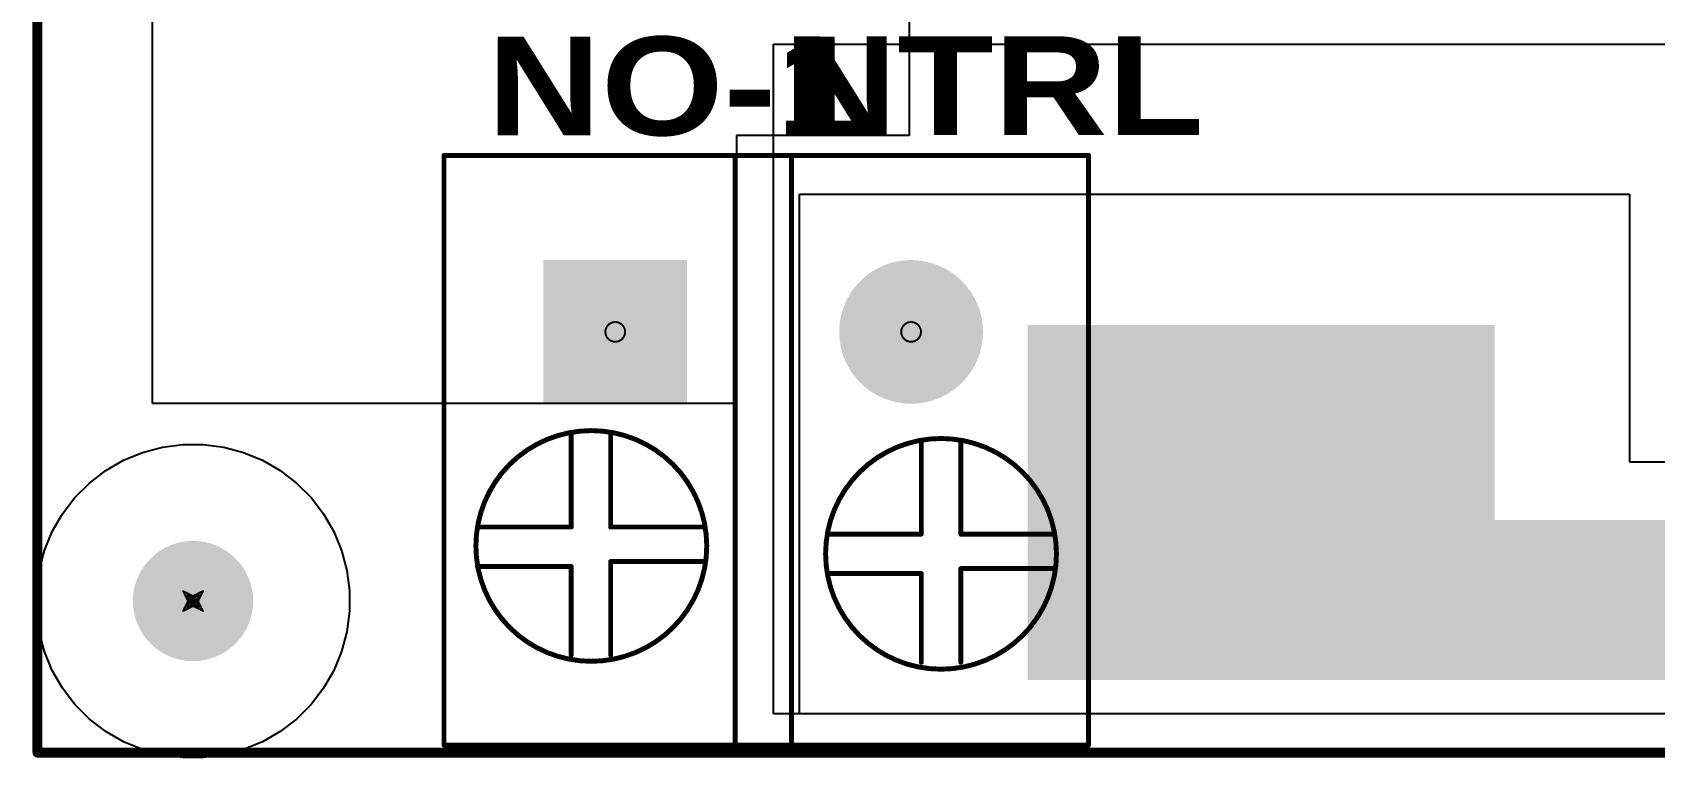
# Model space of a CAD drawing. Header units: inches. Extents: x 0 to 212, y 0 to 208.
# Drawn here: x -0.163 to 1.482, y -0.159 to 0.577 of the extents above; entities that cross this region are included whole.
import ezdxf

# ---------------------------------------------------------------- set-up
doc = ezdxf.new("R2010")
doc.units = ezdxf.units.IN
doc.header["$MEASUREMENT"] = 0
for name, color, linetype in [('Board Outline', 216, 'Continuous'), ('Bottom Layer', 5, 'Continuous'), ('Bottom Solder', 6, 'Continuous'), ('Drill Drawing', 1, 'Continuous'), ('Multi-Layer', 9, 'Continuous'), ('Pad Holes', 156, 'Continuous'), ('Top Layer', 1, 'Continuous'), ('Top Overlay', 2, 'Continuous'), ('Top Solder', 216, 'Continuous')]:
    doc.layers.add(name, color=color, linetype=linetype)
doc.styles.add('Arial Black_Bold', font='', dxfattribs={"height": 0.2})
doc.styles.get('Arial Black_Bold').set_extended_font_data('Arial Black', bold=True)

# ---------------------------------------------------------------- blocks, each defined once
blk = doc.blocks.new('DBT50G_7_62_2P_BK_P_5')
at = {"layer": 'Bottom Layer'}
blk.add_hatch(color=5, dxfattribs=at).paths.add_polyline_path([(-0.2189, 0.0689), (-0.0811, 0.0689), (-0.0811, -0.0689), (-0.2189, -0.0689)])
h = blk.add_hatch(color=5, dxfattribs=at)
edge = h.paths.add_edge_path()
edge.add_arc((0.15, 0), 0.0689, 0, 360)
at = {"layer": 'Bottom Solder'}
blk.add_hatch(color=6, dxfattribs=at).paths.add_polyline_path([(-0.2229, 0.0729), (-0.0771, 0.0729), (-0.0771, -0.0729), (-0.2229, -0.0729)])
h = blk.add_hatch(color=6, dxfattribs=at)
edge = h.paths.add_edge_path()
edge.add_arc((0.15, 0), 0.0729, 0, 360)
at = {"layer": 'Multi-Layer'}
blk.add_hatch(color=9, dxfattribs=at).paths.add_polyline_path([(-0.2189, 0.0689), (-0.0811, 0.0689), (-0.0811, -0.0689), (-0.2189, -0.0689)])
h = blk.add_hatch(color=9, dxfattribs=at)
edge = h.paths.add_edge_path()
edge.add_arc((0.15, 0), 0.0689, 0, 360)
at = {"layer": 'Pad Holes'}
h = blk.add_hatch(color=7, dxfattribs=at)
edge = h.paths.add_edge_path()
edge.add_arc((-0.15, 0), 0.0335, 0, 360)
h = blk.add_hatch(color=7, dxfattribs=at)
edge = h.paths.add_edge_path()
edge.add_arc((0.15, 0), 0.0335, 0, 360)
at = {"layer": 'Top Layer'}
blk.add_hatch(color=1, dxfattribs=at).paths.add_polyline_path([(-0.2189, 0.0689), (-0.0811, 0.0689), (-0.0811, -0.0689), (-0.2189, -0.0689)])
h = blk.add_hatch(color=1, dxfattribs=at)
edge = h.paths.add_edge_path()
edge.add_arc((0.15, 0), 0.0689, 0, 360)
at = {"layer": 'Top Solder'}
blk.add_hatch(color=216, dxfattribs=at).paths.add_polyline_path([(-0.2229, 0.0729), (-0.0771, 0.0729), (-0.0771, -0.0729), (-0.2229, -0.0729)])
h = blk.add_hatch(color=216, dxfattribs=at)
edge = h.paths.add_edge_path()
edge.add_arc((0.15, 0), 0.0729, 0, 360)
at = {"layer": 'Top Overlay'}
for points in [[(-0.3236, -0.4193, 0.005, 0.005, 0), (-0.3236, 0.1791, 0.005, 0.005, 0)], [(-0.3236, 0.1791, 0.005, 0.005, 0), (0.3299, 0.1791, 0.005, 0.005, 0)], [(-0.0284, -0.4193, 0.005, 0.005, 0), (-0.0284, 0.1791, 0.005, 0.005, 0)], [(-0.0284, 0.1791, 0.005, 0.005, 0), (0.0287, 0.1791, 0.005, 0.005, 0)], [(0.0287, -0.4193, 0.005, 0.005, 0), (0.0287, 0.1791, 0.005, 0.005, 0)], [(0.3299, -0.4193, 0.005, 0.005, 0), (0.3299, 0.1791, 0.005, 0.005, 0)], [(-0.1946, -0.198, 0.005, 0.005, 0), (-0.1946, -0.103, 0.005, 0.005, 0)], [(-0.1546, -0.198, 0.005, 0.005, 0), (-0.1546, -0.103, 0.005, 0.005, 0)], [(0.1604, -0.2052, 0.005, 0.005, 0), (0.1604, -0.1102, 0.005, 0.005, 0)], [(0.2004, -0.2052, 0.005, 0.005, 0), (0.2004, -0.1102, 0.005, 0.005, 0)], [(-0.2896, -0.198, 0.005, 0.005, 0), (-0.1946, -0.198, 0.005, 0.005, 0)], [(-0.1546, -0.198, 0.005, 0.005, 0), (-0.0596, -0.198, 0.005, 0.005, 0)], [(0.0654, -0.2052, 0.005, 0.005, 0), (0.1604, -0.2052, 0.005, 0.005, 0)], [(0.2004, -0.2052, 0.005, 0.005, 0), (0.2954, -0.2052, 0.005, 0.005, 0)], [(-0.2896, -0.238, 0.005, 0.005, 0), (-0.1946, -0.238, 0.005, 0.005, 0)], [(-0.1946, -0.328, 0.005, 0.005, 0), (-0.1946, -0.238, 0.005, 0.005, 0)], [(-0.1546, -0.328, 0.005, 0.005, 0), (-0.1546, -0.233, 0.005, 0.005, 0)], [(-0.1546, -0.233, 0.005, 0.005, 0), (-0.0596, -0.233, 0.005, 0.005, 0)], [(0.0654, -0.2452, 0.005, 0.005, 0), (0.1604, -0.2452, 0.005, 0.005, 0)], [(0.1604, -0.3352, 0.005, 0.005, 0), (0.1604, -0.2452, 0.005, 0.005, 0)], [(0.2004, -0.3352, 0.005, 0.005, 0), (0.2004, -0.2402, 0.005, 0.005, 0)], [(0.2004, -0.2402, 0.005, 0.005, 0), (0.2954, -0.2402, 0.005, 0.005, 0)], [(-0.3236, -0.4193, 0.005, 0.005, 0), (0.3299, -0.4193, 0.005, 0.005, 0)], [(-0.0284, -0.4193, 0.005, 0.005, 0), (0.0287, -0.4193, 0.005, 0.005, 0)]]:
    blk.add_lwpolyline(points, format="xyseb", dxfattribs=at)
for points in [[(-0.3249, 0.1791, 0.0025, 0.0025, 1), (-0.3224, 0.1791, 0.0025, 0.0025, 1)], [(-0.3249, 0.1791, 0.0025, 0.0025, 1), (-0.3224, 0.1791, 0.0025, 0.0025, 1)], [(-0.0296, 0.1791, 0.0025, 0.0025, 1), (-0.0271, 0.1791, 0.0025, 0.0025, 1)], [(-0.0296, 0.1791, 0.0025, 0.0025, 1), (-0.0271, 0.1791, 0.0025, 0.0025, 1)], [(0.0275, 0.1791, 0.0025, 0.0025, 1), (0.03, 0.1791, 0.0025, 0.0025, 1)], [(0.0275, 0.1791, 0.0025, 0.0025, 1), (0.03, 0.1791, 0.0025, 0.0025, 1)], [(0.3287, 0.1791, 0.0025, 0.0025, 1), (0.3312, 0.1791, 0.0025, 0.0025, 1)], [(0.3287, 0.1791, 0.0025, 0.0025, 1), (0.3312, 0.1791, 0.0025, 0.0025, 1)], [(-0.0572, -0.2172, 0.005, 0.005, 1), (-0.2913, -0.2172, 0.005, 0.005, 1)], [(-0.1959, -0.103, 0.0025, 0.0025, 1), (-0.1934, -0.103, 0.0025, 0.0025, 1)], [(-0.1559, -0.103, 0.0025, 0.0025, 1), (-0.1534, -0.103, 0.0025, 0.0025, 1)], [(0.2974, -0.2252, 0.005, 0.005, 1), (0.0633, -0.2252, 0.005, 0.005, 1)], [(0.1591, -0.1102, 0.0025, 0.0025, 1), (0.1616, -0.1102, 0.0025, 0.0025, 1)], [(0.1991, -0.1102, 0.0025, 0.0025, 1), (0.2016, -0.1102, 0.0025, 0.0025, 1)], [(-0.2909, -0.198, 0.0025, 0.0025, 1), (-0.2884, -0.198, 0.0025, 0.0025, 1)], [(-0.1959, -0.198, 0.0025, 0.0025, 1), (-0.1934, -0.198, 0.0025, 0.0025, 1)], [(-0.1959, -0.198, 0.0025, 0.0025, 1), (-0.1934, -0.198, 0.0025, 0.0025, 1)], [(-0.1559, -0.198, 0.0025, 0.0025, 1), (-0.1534, -0.198, 0.0025, 0.0025, 1)], [(-0.1559, -0.198, 0.0025, 0.0025, 1), (-0.1534, -0.198, 0.0025, 0.0025, 1)], [(-0.0609, -0.198, 0.0025, 0.0025, 1), (-0.0584, -0.198, 0.0025, 0.0025, 1)], [(0.0641, -0.2052, 0.0025, 0.0025, 1), (0.0666, -0.2052, 0.0025, 0.0025, 1)], [(0.1591, -0.2052, 0.0025, 0.0025, 1), (0.1616, -0.2052, 0.0025, 0.0025, 1)], [(0.1591, -0.2052, 0.0025, 0.0025, 1), (0.1616, -0.2052, 0.0025, 0.0025, 1)], [(0.1991, -0.2052, 0.0025, 0.0025, 1), (0.2016, -0.2052, 0.0025, 0.0025, 1)], [(0.1991, -0.2052, 0.0025, 0.0025, 1), (0.2016, -0.2052, 0.0025, 0.0025, 1)], [(0.2941, -0.2052, 0.0025, 0.0025, 1), (0.2966, -0.2052, 0.0025, 0.0025, 1)], [(-0.2926, -0.2172, 0.0025, 0.0025, 1), (-0.2901, -0.2172, 0.0025, 0.0025, 1)], [(-0.0585, -0.2172, 0.0025, 0.0025, 1), (-0.056, -0.2172, 0.0025, 0.0025, 1)], [(0.0621, -0.2252, 0.0025, 0.0025, 1), (0.0645, -0.2252, 0.0025, 0.0025, 1)], [(0.2962, -0.2252, 0.0025, 0.0025, 1), (0.2987, -0.2252, 0.0025, 0.0025, 1)], [(-0.2909, -0.238, 0.0025, 0.0025, 1), (-0.2884, -0.238, 0.0025, 0.0025, 1)], [(-0.1959, -0.238, 0.0025, 0.0025, 1), (-0.1934, -0.238, 0.0025, 0.0025, 1)], [(-0.1959, -0.238, 0.0025, 0.0025, 1), (-0.1934, -0.238, 0.0025, 0.0025, 1)], [(-0.1559, -0.233, 0.0025, 0.0025, 1), (-0.1534, -0.233, 0.0025, 0.0025, 1)], [(-0.1559, -0.233, 0.0025, 0.0025, 1), (-0.1534, -0.233, 0.0025, 0.0025, 1)], [(-0.0609, -0.233, 0.0025, 0.0025, 1), (-0.0584, -0.233, 0.0025, 0.0025, 1)], [(0.0641, -0.2452, 0.0025, 0.0025, 1), (0.0666, -0.2452, 0.0025, 0.0025, 1)], [(0.1591, -0.2452, 0.0025, 0.0025, 1), (0.1616, -0.2452, 0.0025, 0.0025, 1)], [(0.1591, -0.2452, 0.0025, 0.0025, 1), (0.1616, -0.2452, 0.0025, 0.0025, 1)], [(0.1991, -0.2402, 0.0025, 0.0025, 1), (0.2016, -0.2402, 0.0025, 0.0025, 1)], [(0.1991, -0.2402, 0.0025, 0.0025, 1), (0.2016, -0.2402, 0.0025, 0.0025, 1)], [(0.2941, -0.2402, 0.0025, 0.0025, 1), (0.2966, -0.2402, 0.0025, 0.0025, 1)], [(-0.1959, -0.328, 0.0025, 0.0025, 1), (-0.1934, -0.328, 0.0025, 0.0025, 1)], [(-0.1559, -0.328, 0.0025, 0.0025, 1), (-0.1534, -0.328, 0.0025, 0.0025, 1)], [(0.1591, -0.3352, 0.0025, 0.0025, 1), (0.1616, -0.3352, 0.0025, 0.0025, 1)], [(0.1991, -0.3352, 0.0025, 0.0025, 1), (0.2016, -0.3352, 0.0025, 0.0025, 1)], [(-0.3249, -0.4193, 0.0025, 0.0025, 1), (-0.3224, -0.4193, 0.0025, 0.0025, 1)], [(-0.3249, -0.4193, 0.0025, 0.0025, 1), (-0.3224, -0.4193, 0.0025, 0.0025, 1)], [(-0.0296, -0.4193, 0.0025, 0.0025, 1), (-0.0271, -0.4193, 0.0025, 0.0025, 1)], [(-0.0296, -0.4193, 0.0025, 0.0025, 1), (-0.0271, -0.4193, 0.0025, 0.0025, 1)], [(0.0275, -0.4193, 0.0025, 0.0025, 1), (0.03, -0.4193, 0.0025, 0.0025, 1)], [(0.0275, -0.4193, 0.0025, 0.0025, 1), (0.03, -0.4193, 0.0025, 0.0025, 1)], [(0.3287, -0.4193, 0.0025, 0.0025, 1), (0.3312, -0.4193, 0.0025, 0.0025, 1)], [(0.3287, -0.4193, 0.0025, 0.0025, 1), (0.3312, -0.4193, 0.0025, 0.0025, 1)]]:
    blk.add_lwpolyline(points, format="xyseb", close=True, dxfattribs=at)

msp = doc.modelspace()

# ---------------------------------------------------------------- hatches: boundary and pattern name
at = {"layer": 'Bottom Solder'}
for points in [[(0.8464, -0.048), (1.32, -0.048), (1.32, 0.28), (0.8464, 0.28)], [(0.8464, -0.08), (6.84, -0.08), (6.84, 0.0824), (0.8464, 0.0824)]]:
    msp.add_hatch(color=6, dxfattribs=at).paths.add_polyline_path(points)
h = msp.add_hatch(color=6, dxfattribs=at)
edge = h.paths.add_edge_path()
edge.add_arc((0, 0), 0.004, 0, 360)
at = {"layer": 'Pad Holes'}
h = msp.add_hatch(color=7, dxfattribs=at)
edge = h.paths.add_edge_path()
edge.add_arc((0, 0), 0.061, 0, 360)
at = {"layer": 'Top Solder'}
h = msp.add_hatch(color=216, dxfattribs=at)
edge = h.paths.add_edge_path()
edge.add_arc((0, 0), 0.004, 0, 360)

# ---------------------------------------------------------------- linework, layer by layer
at = {"layer": 'Board Outline'}
for points in [[(-0.1578, -0.1538, 0.01, 0.01, 0), (-0.1578, 4.1769, 0.01, 0.01, 0)], [(-0.1578, -0.1538, 0.01, 0.01, 0), (8.1099, -0.1538, 0.01, 0.01, 0)]]:
    msp.add_lwpolyline(points, format="xyseb", dxfattribs=at)
msp.add_lwpolyline([(-0.1603, -0.1538, 0.005, 0.005, 1), (-0.1553, -0.1538, 0.005, 0.005, 1)], format="xyseb", close=True, dxfattribs=at)
msp.add_lwpolyline([(-0.1603, -0.1538, 0.005, 0.005, 1), (-0.1553, -0.1538, 0.005, 0.005, 1)], format="xyseb", close=True, dxfattribs=at)
at = {"layer": 'Bottom Layer'}
for p, q in [((0.7263, 1.811), (0.7263, 0.4724)), ((-0.041, 0.2005), (-0.041, 0.918)), ((0.7263, 0.4724), (0.551, 0.4724)), ((0.551, 0.4724), (0.551, 0.2005)), ((0.615, -0.1145), (0.615, 0.413)), ((0.615, 0.413), (1.4567, 0.413)), ((1.4567, 0.413), (1.4567, 0.1412)), ((0.551, 0.2005), (-0.041, 0.2005)), ((1.4567, 0.1412), (1.5195, 0.1412)), ((6.9685, -0.1145), (0.615, -0.1145))]:
    msp.add_line(p, q, dxfattribs=at)
at = {"layer": 'Drill Drawing'}
for points in [[(0.4381, 0.2731, 0.002, 0.002, 1), (0.4181, 0.2731, 0.002, 0.002, 1)], [(0.7381, 0.2731, 0.002, 0.002, 1), (0.7181, 0.2731, 0.002, 0.002, 1)], [(0.4176, 0.2731, 0.001, 0.001, 1), (0.4186, 0.2731, 0.001, 0.001, 1)], [(0.4376, 0.2731, 0.001, 0.001, 1), (0.4386, 0.2731, 0.001, 0.001, 1)], [(0.7176, 0.2731, 0.001, 0.001, 1), (0.7186, 0.2731, 0.001, 0.001, 1)], [(0.7376, 0.2731, 0.001, 0.001, 1), (0.7386, 0.2731, 0.001, 0.001, 1)], [(-0.0105, 0.01, 0.001, 0.001, 1), (-0.0095, 0.01, 0.001, 0.001, 1)], [(-0.0105, 0.01, 0.001, 0.001, 1), (-0.0095, 0.01, 0.001, 0.001, 1)], [(-0.0065, 0.006, 0.001, 0.001, 1), (-0.0055, 0.006, 0.001, 0.001, 1)], [(-0.0065, 0.006, 0.001, 0.001, 1), (-0.0055, 0.006, 0.001, 0.001, 1)], [(-0.0055, 0, 0.001, 0.001, 1), (-0.0045, 0, 0.001, 0.001, 1)], [(-0.0055, 0, 0.001, 0.001, 1), (-0.0045, 0, 0.001, 0.001, 1)], [(-0.0035, 0, 0.001, 0.001, 1), (-0.0025, 0, 0.001, 0.001, 1)], [(-0.0035, 0, 0.001, 0.001, 1), (-0.0025, 0, 0.001, 0.001, 1)], [(-0.0005, 0.005, 0.001, 0.001, 1), (0.0005, 0.005, 0.001, 0.001, 1)], [(-0.0005, 0.005, 0.001, 0.001, 1), (0.0005, 0.005, 0.001, 0.001, 1)], [(-0.0005, 0.003, 0.001, 0.001, 1), (0.0005, 0.003, 0.001, 0.001, 1)], [(-0.0005, 0.003, 0.001, 0.001, 1), (0.0005, 0.003, 0.001, 0.001, 1)], [(0.0025, 0, 0.001, 0.001, 1), (0.0035, 0, 0.001, 0.001, 1)], [(0.0025, 0, 0.001, 0.001, 1), (0.0035, 0, 0.001, 0.001, 1)], [(0.0045, 0, 0.001, 0.001, 1), (0.0055, 0, 0.001, 0.001, 1)], [(0.0045, 0, 0.001, 0.001, 1), (0.0055, 0, 0.001, 0.001, 1)], [(0.0055, 0.006, 0.001, 0.001, 1), (0.0065, 0.006, 0.001, 0.001, 1)], [(0.0055, 0.006, 0.001, 0.001, 1), (0.0065, 0.006, 0.001, 0.001, 1)], [(0.0095, 0.01, 0.001, 0.001, 1), (0.0105, 0.01, 0.001, 0.001, 1)], [(0.0095, 0.01, 0.001, 0.001, 1), (0.0105, 0.01, 0.001, 0.001, 1)], [(-0.0105, -0.01, 0.001, 0.001, 1), (-0.0095, -0.01, 0.001, 0.001, 1)], [(-0.0105, -0.01, 0.001, 0.001, 1), (-0.0095, -0.01, 0.001, 0.001, 1)], [(-0.0065, -0.006, 0.001, 0.001, 1), (-0.0055, -0.006, 0.001, 0.001, 1)], [(-0.0065, -0.006, 0.001, 0.001, 1), (-0.0055, -0.006, 0.001, 0.001, 1)], [(-0.0005, -0.003, 0.001, 0.001, 1), (0.0005, -0.003, 0.001, 0.001, 1)], [(-0.0005, -0.003, 0.001, 0.001, 1), (0.0005, -0.003, 0.001, 0.001, 1)], [(-0.0005, -0.005, 0.001, 0.001, 1), (0.0005, -0.005, 0.001, 0.001, 1)], [(-0.0005, -0.005, 0.001, 0.001, 1), (0.0005, -0.005, 0.001, 0.001, 1)], [(0.0055, -0.006, 0.001, 0.001, 1), (0.0065, -0.006, 0.001, 0.001, 1)], [(0.0055, -0.006, 0.001, 0.001, 1), (0.0065, -0.006, 0.001, 0.001, 1)], [(0.0095, -0.01, 0.001, 0.001, 1), (0.0105, -0.01, 0.001, 0.001, 1)], [(0.0095, -0.01, 0.001, 0.001, 1), (0.0105, -0.01, 0.001, 0.001, 1)]]:
    msp.add_lwpolyline(points, format="xyseb", close=True, dxfattribs=at)
for points in [[(-0.01, 0.01, 0.002, 0.002, 0), (0, 0.005, 0.002, 0.002, 0)], [(-0.01, 0.01, 0.002, 0.002, 0), (-0.005, 0, 0.002, 0.002, 0)], [(-0.01, -0.01, 0.002, 0.002, 0), (-0.005, 0, 0.002, 0.002, 0)], [(-0.006, 0.006, 0.002, 0.002, 0), (0, 0.003, 0.002, 0.002, 0)], [(-0.006, 0.006, 0.002, 0.002, 0), (-0.003, 0, 0.002, 0.002, 0)], [(-0.006, -0.006, 0.002, 0.002, 0), (-0.003, 0, 0.002, 0.002, 0)], [(0, 0.005, 0.002, 0.002, 0), (0.01, 0.01, 0.002, 0.002, 0)], [(0, 0.003, 0.002, 0.002, 0), (0.006, 0.006, 0.002, 0.002, 0)], [(0.003, 0, 0.002, 0.002, 0), (0.006, 0.006, 0.002, 0.002, 0)], [(0.003, 0, 0.002, 0.002, 0), (0.006, -0.006, 0.002, 0.002, 0)], [(0.005, 0, 0.002, 0.002, 0), (0.01, 0.01, 0.002, 0.002, 0)], [(0.005, 0, 0.002, 0.002, 0), (0.01, -0.01, 0.002, 0.002, 0)], [(-0.01, -0.01, 0.002, 0.002, 0), (0, -0.005, 0.002, 0.002, 0)], [(-0.006, -0.006, 0.002, 0.002, 0), (0, -0.003, 0.002, 0.002, 0)], [(0, -0.003, 0.002, 0.002, 0), (0.006, -0.006, 0.002, 0.002, 0)], [(0, -0.005, 0.002, 0.002, 0), (0.01, -0.01, 0.002, 0.002, 0)]]:
    msp.add_lwpolyline(points, format="xyseb", dxfattribs=at)
at = {"layer": 'Multi-Layer'}
for p, q in [((-0.0704, 0.1428), (-0.0512, 0.1507)), ((-0.0512, 0.1507), (-0.0311, 0.1561)), ((-0.0311, 0.1561), (-0.0104, 0.1588)), ((-0.0104, 0.1588), (0, 0.1588)), ((0, 0.1588), (0.0104, 0.1588)), ((0.0104, 0.1588), (0.0311, 0.1561)), ((0.0311, 0.1561), (0.0512, 0.1507)), ((0.0512, 0.1507), (0.0704, 0.1428)), ((-0.105, 0.1197), (-0.0884, 0.1324)), ((-0.0884, 0.1324), (-0.0704, 0.1428)), ((0.0704, 0.1428), (0.0884, 0.1324)), ((0.0884, 0.1324), (0.105, 0.1197)), ((-0.1197, 0.105), (-0.105, 0.1197)), ((0.105, 0.1197), (0.1197, 0.105)), ((-0.1324, 0.0884), (-0.1197, 0.105)), ((0.1197, 0.105), (0.1324, 0.0884)), ((-0.1428, 0.0704), (-0.1324, 0.0884)), ((0.1324, 0.0884), (0.1428, 0.0704)), ((-0.1507, 0.0512), (-0.1428, 0.0704)), ((0.1428, 0.0704), (0.1507, 0.0512)), ((-0.1561, 0.0311), (-0.1507, 0.0512)), ((0.1507, 0.0512), (0.1561, 0.0311)), ((-0.1588, 0.0104), (-0.1561, 0.0311)), ((0.1561, 0.0311), (0.1588, 0.0104)), ((-0.1588, 0), (-0.1588, 0.0104)), ((-0.1588, 0), (-0.1588, 0)), ((-0.1588, -0.0104), (-0.1588, 0)), ((0.1588, 0.0104), (0.1588, 0)), ((0.1588, 0), (0.1588, -0.0104)), ((-0.1561, -0.0311), (-0.1588, -0.0104)), ((0.1588, -0.0104), (0.1561, -0.0311)), ((-0.1507, -0.0512), (-0.1561, -0.0311)), ((0.1561, -0.0311), (0.1507, -0.0512)), ((-0.1428, -0.0704), (-0.1507, -0.0512)), ((0.1507, -0.0512), (0.1428, -0.0704)), ((-0.1324, -0.0884), (-0.1428, -0.0704)), ((0.1428, -0.0704), (0.1324, -0.0884)), ((-0.1197, -0.105), (-0.1324, -0.0884)), ((0.1324, -0.0884), (0.1197, -0.105)), ((-0.105, -0.1197), (-0.1197, -0.105)), ((0.1197, -0.105), (0.105, -0.1197)), ((-0.0884, -0.1324), (-0.105, -0.1197)), ((0.105, -0.1197), (0.0884, -0.1324)), ((-0.0704, -0.1428), (-0.0884, -0.1324)), ((-0.0512, -0.1507), (-0.0704, -0.1428)), ((0.0704, -0.1428), (0.0512, -0.1507)), ((0.0884, -0.1324), (0.0704, -0.1428)), ((-0.0311, -0.1561), (-0.0512, -0.1507)), ((-0.0104, -0.1588), (-0.0311, -0.1561)), ((0, -0.1588), (-0.0104, -0.1588)), ((0.0104, -0.1588), (0, -0.1588)), ((0.0311, -0.1561), (0.0104, -0.1588)), ((0.0512, -0.1507), (0.0311, -0.1561))]:
    msp.add_line(p, q, dxfattribs=at)
at = {"layer": 'Top Layer'}
for p, q in [((0.5887, -0.1145), (0.5887, 0.565)), ((0.5887, 0.565), (6.9, 0.565)), ((6.9, -0.1145), (0.5887, -0.1145))]:
    msp.add_line(p, q, dxfattribs=at)

# ---------------------------------------------------------------- block references
msp.add_blockref('DBT50G_7_62_2P_BK_P_5', (0.5781, 0.2731))

# ---------------------------------------------------------------- texts
at = {"layer": 'Top Overlay', "style": 'Arial Black_Bold'}
for s, p in [('NO-1', (0.2982, 0.4726)), ('NTRL', (0.5987, 0.473))]:
    msp.add_text(s, height=0.1, rotation=360, dxfattribs=at).set_placement(p)

doc.saveas('drawing.dxf')
